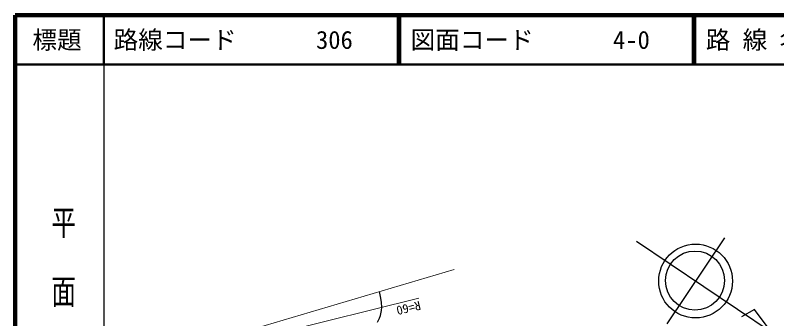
# Model space of a CAD drawing. Units: millimetres, scale not verified. Extents: x 40000 to 680000, y 20000 to 380000.
# Drawn here: x 40000 to 194809, y 318352 to 380000 of the extents above; entities that cross this region are included whole.
import ezdxf
from ezdxf.enums import TextEntityAlignment as Align

# ---------------------------------------------------------------- set-up
doc = ezdxf.new("R2010")
doc.units = ezdxf.units.MM
doc.header["$LTSCALE"] = 1000
for name, color, linetype, lineweight in [('M-BGD', 7, 'Continuous', 25), ('M-BGD-HTXT', 7, 'Continuous', 13), ('M-STR-HTXT', 7, 'Continuous', 13), ('M-TTL', 2, 'Continuous', 140), ('M-TTL-BAND', 7, 'Continuous', 25), ('M-TTL-LINE', 7, 'Continuous', 50)]:
    doc.layers.add(name, color=color, linetype=linetype, lineweight=lineweight)
doc.layers.add('M-TTL-TXT', color=7, linetype='Continuous')
doc.styles.add('@ＭＳ ゴシック', font='')
doc.styles.add('ＭＳ ゴシック', font='')
doc.styles.get('@ＭＳ ゴシック').set_extended_font_data('@MS Gothic')
doc.styles.get('ＭＳ ゴシック').set_extended_font_data('MS Gothic')

msp = doc.modelspace()

# ---------------------------------------------------------------- linework, layer by layer
at = {"layer": 'M-BGD'}
for p, q in [((184188, 334763), (172466, 317339)), ((166297, 334145), (193701, 315708)), ((114122, 323550), (114048, 323874)), ((114352, 322538), (114122, 323550)), ((114482, 321677), (114352, 322538)), ((114452, 320005), (114491, 320682)), ((114491, 320682), (114482, 321677)), ((114080, 318440), (114286, 319038)), ((114286, 319038), (114452, 320005)), ((190253, 320205), (187639, 318731)), ((193701, 315708), (190253, 320205)), ((113659, 317630), (114080, 318440))]:
    msp.add_line(p, q, dxfattribs=at)
for centre, radius in [((178304, 326016), 7500), ((178178, 326112), 6000)]:
    msp.add_circle(centre, radius, dxfattribs=at)
at = {"layer": 'M-BGD-HTXT'}
msp.add_line((93642, 315513), (122035, 322553), dxfattribs=at)
at = {"layer": 'M-STR-HTXT'}
msp.add_line((61608, 308386), (129247, 328362), dxfattribs=at)
at = {"layer": 'M-TTL'}
for p, q in [((40000, 380000), (40000, 20000)), ((680000, 380000), (40000, 380000))]:
    msp.add_line(p, q, dxfattribs=at)
at = {"layer": 'M-TTL-BAND'}
msp.add_line((58000, 370000), (58000, 20000), dxfattribs=at)
at = {"layer": 'M-TTL-LINE'}
for p, q in [((58000, 380000), (58000, 370000)), ((117750, 380000), (117750, 370000)), ((118250, 380000), (118250, 370000)), ((177750, 380000), (177750, 370000)), ((178250, 380000), (178250, 370000)), ((40000, 370000), (680000, 370000))]:
    msp.add_line(p, q, dxfattribs=at)

# ---------------------------------------------------------------- texts
at = {"layer": 'M-BGD-HTXT', "style": 'ＭＳ ゴシック'}
msp.add_text('R=60', height=1833, rotation=193.924, dxfattribs=at).set_placement((122035, 322553), align=Align.BOTTOM_LEFT)
at = {"layer": 'M-TTL-BAND', "style": '@ＭＳ ゴシック', "width": 1.4}
msp.add_text('平  面  図', height=3666, rotation=270, dxfattribs=at).set_placement((49777, 306475), align=Align.MIDDLE_RIGHT)
at = {"layer": 'M-TTL-TXT', "style": 'ＭＳ ゴシック'}
msp.add_text('標題', height=3666, dxfattribs=at).set_placement((48500, 375000), align=Align.MIDDLE_CENTER)
for s, p in [('路線コード', (60000, 375000)), ('306', (101142, 375000)), ('図面コード', (120380, 375000)), ('4-0', (161521, 375000)), ('路 線 名', (180380, 375000))]:
    msp.add_text(s, height=3666, dxfattribs=at).set_placement(p, align=Align.MIDDLE_LEFT)

doc.saveas('drawing.dxf')
